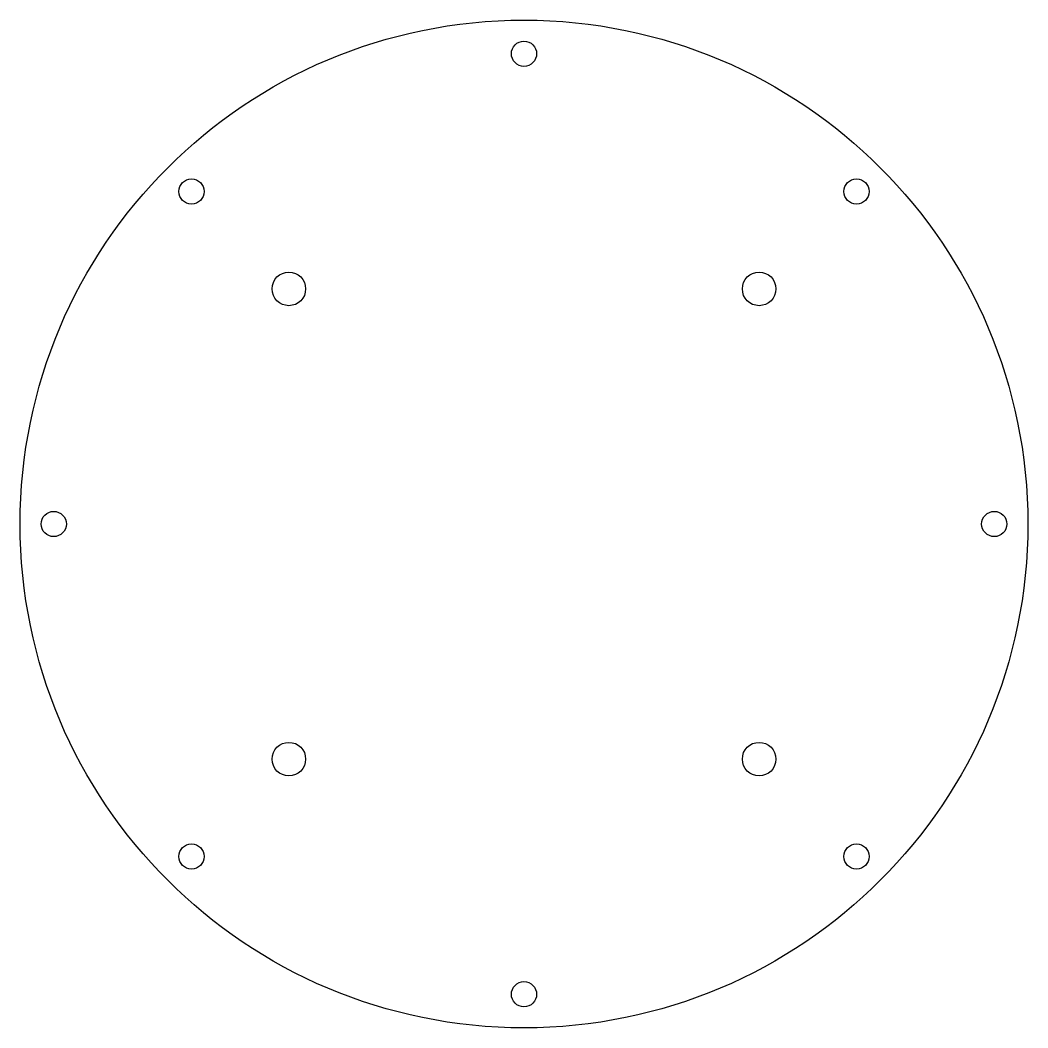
# Model space of a CAD drawing. Header units: millimetres. Extents: x 0 to 120, y 0 to 120.
import ezdxf

# ---------------------------------------------------------------- set-up
doc = ezdxf.new("R2010")
doc.units = ezdxf.units.MM

msp = doc.modelspace()

# ---------------------------------------------------------------- linework, layer by layer
for centre, radius in [((60, 60), 60), ((60, 116), 1.5), ((20.4, 99.6), 1.5), ((99.6, 99.6), 1.5), ((32, 88), 2), ((88, 88), 2), ((4, 60), 1.5), ((116, 60), 1.5), ((32, 32), 2), ((88, 32), 2), ((20.4, 20.4), 1.5), ((99.6, 20.4), 1.5), ((60, 4), 1.5)]:
    msp.add_circle(centre, radius)

doc.saveas('drawing.dxf')
